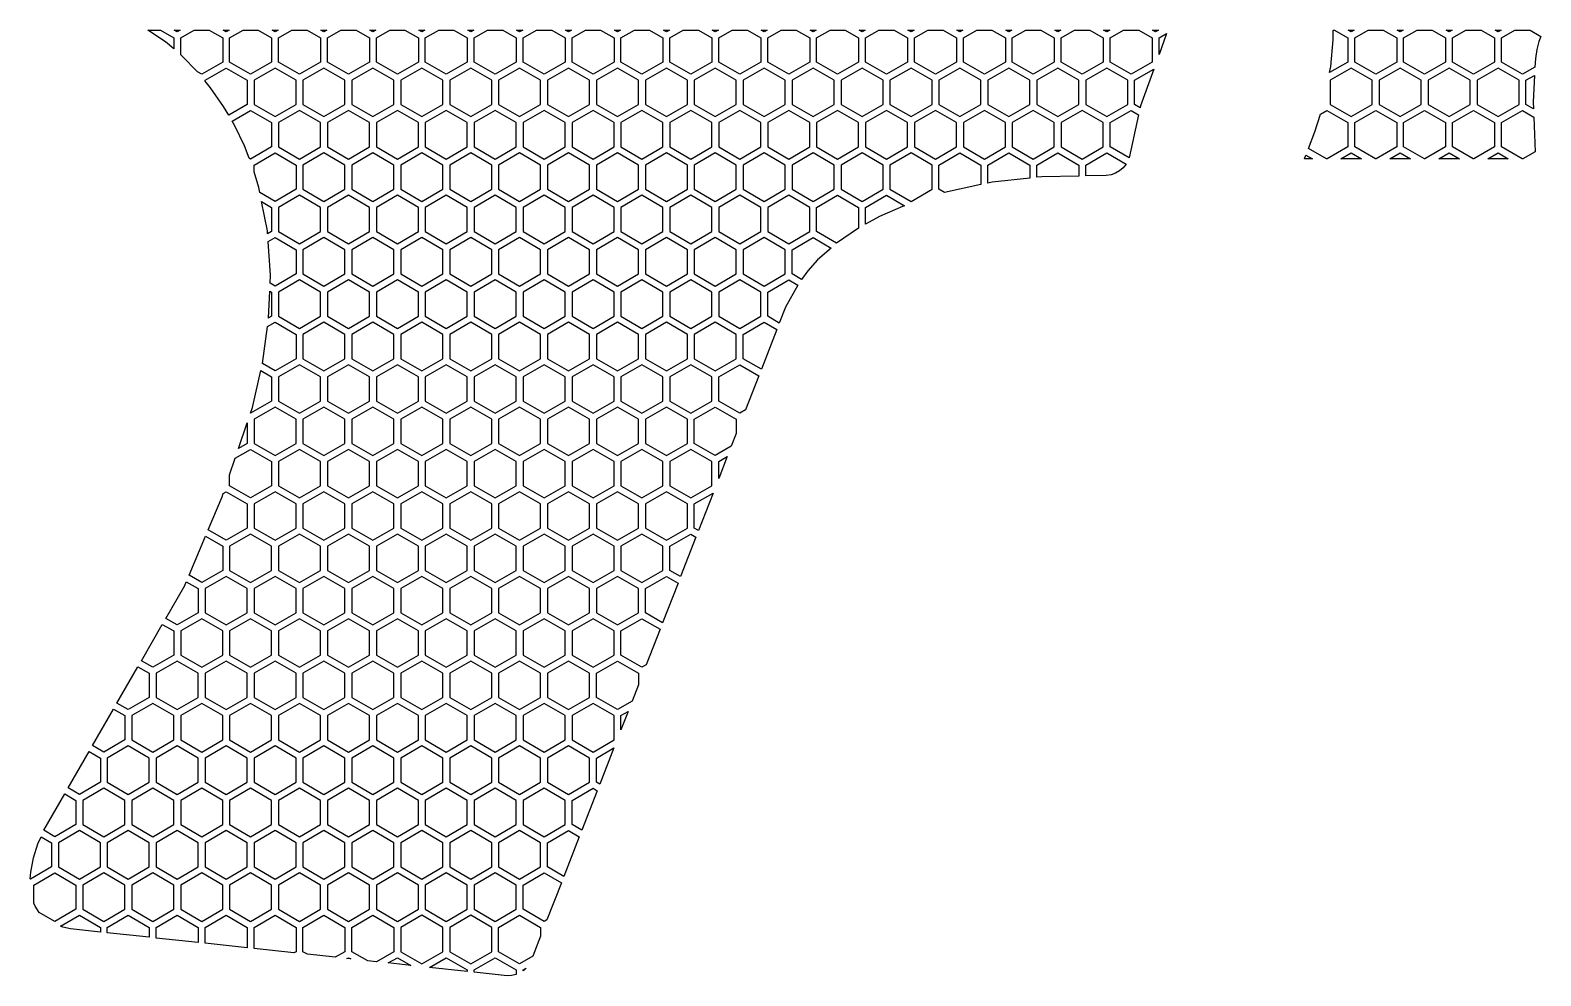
# Model space of a CAD drawing. Header units: millimetres. Extents: x 25 to 134, y -269 to -200.
import ezdxf

# ---------------------------------------------------------------- set-up
doc = ezdxf.new("R2010")
doc.units = ezdxf.units.MM

# ---------------------------------------------------------------- blocks, each defined once
blk = doc.blocks.new('HEX')
blk.add_lwpolyline([(1.516, 0.875), (0, 1.75), (-1.516, 0.875), (-1.516, -0.875), (0, -1.75), (1.516, -0.875)], close=True)

msp = doc.modelspace()

# ---------------------------------------------------------------- linework, layer by layer
for points in [[(34.818, -201.147), (33.533, -200.299), (34.442, -200.299), (35.41, -200.858), (35.41, -201.648), (34.818, -201.147)], [(35.877, -200.299), (35.66, -200.425), (35.442, -200.299), (35.877, -200.299)], [(37.114, -203.303), (36.003, -202.152), (35.91, -202.072), (35.91, -200.858), (36.877, -200.299), (37.973, -200.299), (38.941, -200.858), (38.941, -202.608), (37.425, -203.483), (37.114, -203.303)], [(39.408, -200.299), (39.191, -200.425), (38.973, -200.299), (39.408, -200.299)], [(41.504, -200.299), (42.472, -200.858), (42.472, -202.608), (40.956, -203.483), (39.441, -202.608), (39.441, -200.858), (40.408, -200.299), (41.504, -200.299)], [(42.939, -200.299), (42.722, -200.425), (42.504, -200.299), (42.939, -200.299)], [(45.035, -200.299), (46.003, -200.858), (46.003, -202.608), (44.487, -203.483), (42.972, -202.608), (42.972, -200.858), (43.939, -200.299), (45.035, -200.299)], [(46.47, -200.299), (46.253, -200.425), (46.035, -200.299), (46.47, -200.299)], [(48.567, -200.299), (49.534, -200.858), (49.534, -202.608), (48.018, -203.483), (46.503, -202.608), (46.503, -200.858), (47.47, -200.299), (48.567, -200.299)], [(50.001, -200.299), (49.784, -200.425), (49.567, -200.299), (50.001, -200.299)], [(52.098, -200.299), (53.065, -200.858), (53.065, -202.608), (51.55, -203.483), (50.034, -202.608), (50.034, -200.858), (51.001, -200.299), (52.098, -200.299)], [(53.532, -200.299), (53.315, -200.425), (53.098, -200.299), (53.532, -200.299)], [(55.629, -200.299), (56.596, -200.858), (56.596, -202.608), (55.081, -203.483), (53.565, -202.608), (53.565, -200.858), (54.532, -200.299), (55.629, -200.299)], [(57.064, -200.299), (56.846, -200.425), (56.629, -200.299), (57.064, -200.299)], [(59.16, -200.299), (60.127, -200.858), (60.127, -202.608), (58.612, -203.483), (57.096, -202.608), (57.096, -200.858), (58.064, -200.299), (59.16, -200.299)], [(60.595, -200.299), (60.377, -200.425), (60.16, -200.299), (60.595, -200.299)], [(62.691, -200.299), (63.658, -200.858), (63.658, -202.608), (62.143, -203.483), (60.627, -202.608), (60.627, -200.858), (61.595, -200.299), (62.691, -200.299)], [(64.126, -200.299), (63.908, -200.425), (63.691, -200.299), (64.126, -200.299)], [(66.222, -200.299), (67.189, -200.858), (67.189, -202.608), (65.674, -203.483), (64.158, -202.608), (64.158, -200.858), (65.126, -200.299), (66.222, -200.299)], [(67.657, -200.299), (67.439, -200.425), (67.222, -200.299), (67.657, -200.299)], [(69.753, -200.299), (70.721, -200.858), (70.721, -202.608), (69.205, -203.483), (67.689, -202.608), (67.689, -200.858), (68.657, -200.299), (69.753, -200.299)], [(71.188, -200.299), (70.971, -200.425), (70.753, -200.299), (71.188, -200.299)], [(73.284, -200.299), (74.252, -200.858), (74.252, -202.608), (72.736, -203.483), (71.221, -202.608), (71.221, -200.858), (72.188, -200.299), (73.284, -200.299)], [(74.719, -200.299), (74.502, -200.425), (74.284, -200.299), (74.719, -200.299)], [(76.815, -200.299), (77.783, -200.858), (77.783, -202.608), (76.267, -203.483), (74.752, -202.608), (74.752, -200.858), (75.719, -200.299), (76.815, -200.299)], [(78.25, -200.299), (78.033, -200.425), (77.815, -200.299), (78.25, -200.299)], [(80.346, -200.299), (81.314, -200.858), (81.314, -202.608), (79.798, -203.483), (78.283, -202.608), (78.283, -200.858), (79.25, -200.299), (80.346, -200.299)], [(81.781, -200.299), (81.564, -200.425), (81.346, -200.299), (81.781, -200.299)], [(83.877, -200.299), (84.845, -200.858), (84.845, -202.608), (83.329, -203.483), (81.814, -202.608), (81.814, -200.858), (82.781, -200.299), (83.877, -200.299)], [(85.312, -200.299), (85.095, -200.425), (84.877, -200.299), (85.312, -200.299)], [(87.409, -200.299), (88.376, -200.858), (88.376, -202.608), (86.86, -203.483), (85.345, -202.608), (85.345, -200.858), (86.312, -200.299), (87.409, -200.299)], [(88.843, -200.299), (88.626, -200.425), (88.409, -200.299), (88.843, -200.299)], [(90.94, -200.299), (91.907, -200.858), (91.907, -202.608), (90.391, -203.483), (88.876, -202.608), (88.876, -200.858), (89.843, -200.299), (90.94, -200.299)], [(92.374, -200.299), (92.157, -200.425), (91.94, -200.299), (92.374, -200.299)], [(94.471, -200.299), (95.438, -200.858), (95.438, -202.608), (93.923, -203.483), (92.407, -202.608), (92.407, -200.858), (93.374, -200.299), (94.471, -200.299)], [(95.906, -200.299), (95.688, -200.425), (95.471, -200.299), (95.906, -200.299)], [(98.002, -200.299), (98.969, -200.858), (98.969, -202.608), (97.454, -203.483), (95.938, -202.608), (95.938, -200.858), (96.906, -200.299), (98.002, -200.299)], [(99.437, -200.299), (99.219, -200.425), (99.002, -200.299), (99.437, -200.299)], [(101.533, -200.299), (102.5, -200.858), (102.5, -202.608), (100.985, -203.483), (99.469, -202.608), (99.469, -200.858), (100.437, -200.299), (101.533, -200.299)], [(102.968, -200.299), (102.75, -200.425), (102.533, -200.299), (102.968, -200.299)], [(105.064, -200.299), (106.031, -200.858), (106.031, -202.608), (104.516, -203.483), (103, -202.608), (103, -200.858), (103.968, -200.299), (105.064, -200.299)], [(106.499, -200.299), (106.281, -200.425), (106.064, -200.299), (106.499, -200.299)], [(106.531, -202.059), (106.531, -200.858), (107.075, -200.544), (106.531, -202.059)], [(118.937, -202.921), (119.106, -200.992), (119.103, -200.299), (119.187, -200.299), (120.156, -200.858), (120.156, -202.608), (118.846, -203.364), (118.937, -202.921)], [(120.624, -200.299), (120.406, -200.425), (120.187, -200.299), (120.624, -200.299)], [(122.719, -200.299), (123.687, -200.858), (123.687, -202.608), (122.171, -203.483), (120.656, -202.608), (120.656, -200.858), (121.624, -200.299), (122.719, -200.299)], [(124.155, -200.299), (123.937, -200.425), (123.719, -200.299), (124.155, -200.299)], [(126.25, -200.299), (127.218, -200.858), (127.218, -202.608), (125.702, -203.483), (124.187, -202.608), (124.187, -200.858), (125.155, -200.299), (126.25, -200.299)], [(127.686, -200.299), (127.468, -200.425), (127.25, -200.299), (127.686, -200.299)], [(129.781, -200.299), (130.749, -200.858), (130.749, -202.608), (129.233, -203.483), (127.718, -202.608), (127.718, -200.858), (128.686, -200.299), (129.781, -200.299)], [(131.217, -200.299), (130.999, -200.425), (130.781, -200.299), (131.217, -200.299)], [(133.312, -200.299), (134.086, -200.746), (133.951, -201.103), (133.807, -201.68), (133.697, -202.345), (133.665, -202.963), (132.765, -203.483), (131.249, -202.608), (131.249, -200.858), (132.217, -200.299), (133.312, -200.299)], [(39.004, -205.801), (38.063, -204.457), (37.675, -203.985), (37.675, -203.916), (39.191, -203.041), (40.706, -203.916), (40.706, -205.666), (39.374, -206.435), (39.004, -205.801)], [(105.201, -205.769), (105.172, -205.9), (104.766, -205.666), (104.766, -203.916), (106.153, -203.115), (105.201, -205.769)], [(133.532, -205.471), (133.552, -205.976), (133.015, -205.666), (133.015, -203.916), (133.633, -203.559), (133.532, -205.471)], [(40.513, -208.643), (39.82, -207.198), (39.626, -206.867), (40.956, -206.099), (42.472, -206.974), (42.472, -208.724), (40.956, -209.599), (40.863, -209.545), (40.513, -208.643)], [(104.373, -209.516), (103, -208.724), (103, -206.974), (104.516, -206.099), (105.059, -206.412), (104.373, -209.516)], [(117.786, -207.639), (118.178, -206.365), (118.64, -206.099), (120.156, -206.974), (120.156, -208.724), (118.662, -209.586), (118.619, -209.586), (117.321, -208.837), (117.786, -207.639)], [(122.15, -209.586), (120.656, -208.724), (120.656, -206.974), (122.171, -206.099), (123.687, -206.974), (123.687, -208.724), (122.193, -209.586), (122.15, -209.586)], [(125.681, -209.586), (124.187, -208.724), (124.187, -206.974), (125.702, -206.099), (127.218, -206.974), (127.218, -208.724), (125.724, -209.586), (125.681, -209.586)], [(129.212, -209.586), (127.718, -208.724), (127.718, -206.974), (129.233, -206.099), (130.749, -206.974), (130.749, -208.724), (129.255, -209.586), (129.212, -209.586)], [(133.677, -209.072), (132.786, -209.586), (132.743, -209.586), (131.249, -208.724), (131.249, -206.974), (132.765, -206.099), (133.576, -206.567), (133.677, -209.072)], [(41.554, -211.651), (41.206, -210.512), (41.206, -210.032), (42.722, -209.157), (44.237, -210.032), (44.237, -211.782), (42.722, -212.657), (41.627, -212.025), (41.554, -211.651)], [(91.046, -212.015), (90.641, -211.782), (90.641, -210.032), (92.157, -209.157), (93.673, -210.032), (93.673, -211.45), (91.046, -212.015)], [(94.487, -211.275), (94.173, -211.342), (94.173, -210.032), (95.688, -209.157), (97.204, -210.032), (97.204, -210.971), (94.487, -211.275)], [(98.064, -210.875), (97.704, -210.915), (97.704, -210.032), (99.219, -209.157), (100.735, -210.032), (100.735, -210.829), (98.064, -210.875)], [(104.153, -209.966), (103.929, -210.242), (103.674, -210.459), (103.383, -210.627), (103.064, -210.742), (102.722, -210.796), (101.235, -210.821), (101.235, -210.032), (102.75, -209.157), (104.153, -209.966)], [(117.138, -209.309), (117.619, -209.586), (117.03, -209.586), (117.138, -209.309)], [(119.662, -209.586), (120.406, -209.157), (121.15, -209.586), (119.662, -209.586)], [(123.193, -209.586), (123.937, -209.157), (124.681, -209.586), (123.193, -209.586)], [(126.724, -209.586), (127.468, -209.157), (128.212, -209.586), (126.724, -209.586)], [(130.255, -209.586), (130.999, -209.157), (131.743, -209.586), (130.255, -209.586)], [(84.845, -214.588), (83.26, -215.675), (81.814, -214.84), (81.814, -213.09), (83.329, -212.215), (84.845, -213.09), (84.845, -214.588)], [(88.002, -213.022), (86.354, -213.755), (85.345, -214.312), (85.345, -213.09), (86.86, -212.215), (88.165, -212.968), (88.002, -213.022)], [(42.166, -214.778), (41.754, -212.675), (42.472, -213.09), (42.472, -214.84), (42.181, -215.007), (42.166, -214.778)], [(42.386, -217.976), (42.22, -215.563), (42.722, -215.273), (44.237, -216.148), (44.237, -217.898), (42.722, -218.773), (42.362, -218.565), (42.386, -217.976)], [(81.875, -216.889), (81.184, -217.67), (80.731, -218.292), (80.048, -217.898), (80.048, -216.148), (81.564, -215.273), (82.863, -216.023), (81.875, -216.889)], [(42.339, -219.129), (42.472, -219.206), (42.472, -220.956), (42.259, -221.079), (42.339, -219.129)], [(79.571, -220.284), (79.121, -221.44), (78.283, -220.956), (78.283, -219.206), (79.798, -218.331), (80.459, -218.712), (79.571, -220.284)], [(42.184, -221.699), (42.722, -221.389), (44.237, -222.264), (44.237, -224.014), (42.722, -224.889), (41.812, -224.363), (42.184, -221.699)], [(77.825, -224.769), (76.517, -224.014), (76.517, -222.264), (78.033, -221.389), (78.937, -221.911), (77.825, -224.769)], [(76.681, -227.708), (76.267, -227.947), (74.752, -227.072), (74.752, -225.322), (76.267, -224.447), (77.641, -225.24), (76.681, -227.708)], [(41.082, -227.532), (41.697, -224.874), (42.472, -225.322), (42.472, -227.072), (40.956, -227.947), (40.945, -227.94), (41.082, -227.532)], [(75.657, -230.338), (74.502, -231.005), (72.986, -230.13), (72.986, -228.38), (74.502, -227.505), (76.017, -228.38), (76.017, -229.412), (75.657, -230.338)], [(40.706, -228.646), (40.706, -230.13), (40.084, -230.489), (40.706, -228.646)], [(39.842, -231.206), (40.956, -230.563), (42.472, -231.438), (42.472, -233.188), (40.956, -234.063), (39.441, -233.188), (39.441, -232.395), (39.842, -231.206)], [(74.752, -232.663), (74.752, -231.438), (75.367, -231.082), (74.752, -232.663)], [(38.906, -233.979), (38.987, -233.738), (39.191, -233.621), (40.706, -234.496), (40.706, -236.246), (39.191, -237.121), (37.895, -236.373), (38.906, -233.979)], [(73.289, -236.421), (72.986, -236.246), (72.986, -234.496), (74.343, -233.712), (73.289, -236.421)], [(37.699, -236.837), (38.941, -237.554), (38.941, -239.304), (37.425, -240.179), (36.51, -239.65), (37.699, -236.837)], [(71.993, -239.75), (71.221, -239.304), (71.221, -237.554), (72.736, -236.679), (73.106, -236.892), (71.993, -239.75)], [(70.697, -243.079), (69.455, -242.362), (69.455, -240.612), (70.971, -239.737), (71.81, -240.221), (70.697, -243.079)], [(36.199, -240.387), (36.314, -240.115), (37.175, -240.612), (37.175, -242.362), (35.66, -243.237), (34.833, -242.76), (36.199, -240.387)], [(69.515, -246.116), (69.205, -246.295), (67.689, -245.42), (67.689, -243.67), (69.205, -242.795), (70.514, -243.55), (69.515, -246.116)], [(34.584, -243.193), (35.41, -243.67), (35.41, -245.42), (33.894, -246.295), (33.072, -245.82), (34.584, -243.193)], [(32.823, -246.254), (33.644, -246.728), (33.644, -248.478), (32.129, -249.353), (31.311, -248.881), (32.823, -246.254)], [(68.491, -248.745), (67.439, -249.353), (65.924, -248.478), (65.924, -246.728), (67.439, -245.853), (68.955, -246.728), (68.955, -247.555), (68.491, -248.745)], [(31.062, -249.314), (31.879, -249.786), (31.879, -251.536), (30.363, -252.411), (29.55, -251.941), (31.062, -249.314)], [(67.689, -250.806), (67.689, -249.786), (68.201, -249.49), (67.689, -250.806)], [(29.301, -252.375), (30.113, -252.844), (30.113, -254.594), (28.597, -255.469), (27.789, -255.002), (29.301, -252.375)], [(66.161, -254.731), (65.924, -254.594), (65.924, -252.844), (67.178, -252.12), (66.161, -254.731)], [(64.865, -258.06), (64.158, -257.652), (64.158, -255.902), (65.674, -255.027), (65.978, -255.202), (64.865, -258.06)], [(27.54, -255.435), (28.347, -255.902), (28.347, -257.652), (26.832, -258.527), (26.028, -258.063), (27.54, -255.435)], [(63.57, -261.389), (62.393, -260.71), (62.393, -258.96), (63.908, -258.085), (64.682, -258.532), (63.57, -261.389)], [(25.086, -261.095), (25.284, -260.058), (25.604, -259.049), (25.829, -258.525), (26.582, -258.96), (26.582, -260.71), (25.066, -261.585), (25.048, -261.575), (25.086, -261.095)], [(25.703, -263.991), (25.414, -263.544), (25.316, -263.316), (25.316, -262.018), (26.832, -261.143), (28.347, -262.018), (28.347, -263.768), (26.832, -264.643), (25.703, -263.991)], [(62.349, -264.524), (62.143, -264.643), (60.627, -263.768), (60.627, -262.018), (62.143, -261.143), (63.386, -261.861), (62.349, -264.524)], [(27.951, -265.177), (27.393, -265.046), (27.233, -264.989), (28.597, -264.201), (30.113, -265.076), (30.113, -265.409), (27.951, -265.177)], [(30.613, -265.463), (30.613, -265.076), (32.129, -264.201), (33.644, -265.076), (33.644, -265.789), (30.613, -265.463)], [(34.144, -265.843), (34.144, -265.076), (35.66, -264.201), (37.175, -265.076), (37.175, -266.169), (34.144, -265.843)], [(37.675, -266.222), (37.675, -265.076), (39.191, -264.201), (40.706, -265.076), (40.706, -266.548), (37.675, -266.222)], [(41.206, -266.602), (41.206, -265.076), (42.722, -264.201), (44.237, -265.076), (44.237, -266.826), (44.088, -266.912), (41.206, -266.602)], [(45.069, -267.017), (44.737, -266.826), (44.737, -265.076), (46.253, -264.201), (47.768, -265.076), (47.768, -266.826), (47.065, -267.232), (45.069, -267.017)], [(49.409, -267.484), (48.268, -266.826), (48.268, -265.076), (49.784, -264.201), (51.3, -265.076), (51.3, -266.826), (50.042, -267.552), (49.409, -267.484)], [(61.326, -267.153), (60.377, -267.701), (58.862, -266.826), (58.862, -265.076), (60.377, -264.201), (61.893, -265.076), (61.893, -265.697), (61.326, -267.153)], [(47.908, -267.323), (48.018, -267.259), (48.18, -267.352), (47.908, -267.323)], [(50.885, -267.643), (51.55, -267.259), (52.519, -267.819), (50.885, -267.643)], [(53.861, -267.963), (55.081, -267.259), (56.596, -268.134), (56.596, -268.257), (53.861, -267.963)], [(60.127, -268.464), (59.781, -268.549), (59.478, -268.567), (57.096, -268.311), (57.096, -268.134), (58.612, -267.259), (60.127, -268.134), (60.127, -268.464)], [(60.843, -268.009), (60.718, -268.127), (60.627, -268.198), (60.627, -268.134), (60.843, -268.009)]]:
    msp.add_lwpolyline(points, close=True)

# ---------------------------------------------------------------- block references
for p in [(42.722, -204.791), (46.253, -204.791), (49.784, -204.791), (53.315, -204.791), (56.846, -204.791), (60.377, -204.791), (63.908, -204.791), (67.439, -204.791), (70.971, -204.791), (74.502, -204.791), (78.033, -204.791), (81.564, -204.791), (85.095, -204.791), (88.626, -204.791), (92.157, -204.791), (95.688, -204.791), (99.219, -204.791), (102.75, -204.791), (120.406, -204.791), (123.937, -204.791), (127.468, -204.791), (130.999, -204.791), (44.487, -207.849), (48.018, -207.849), (51.55, -207.849), (55.081, -207.849), (58.612, -207.849), (62.143, -207.849), (65.674, -207.849), (69.205, -207.849), (72.736, -207.849), (76.267, -207.849), (79.798, -207.849), (83.329, -207.849), (86.86, -207.849), (90.391, -207.849), (93.923, -207.849), (97.454, -207.849), (100.985, -207.849), (46.253, -210.907), (49.784, -210.907), (53.315, -210.907), (56.846, -210.907), (60.377, -210.907), (63.908, -210.907), (67.439, -210.907), (70.971, -210.907), (74.502, -210.907), (78.033, -210.907), (81.564, -210.907), (85.095, -210.907), (88.626, -210.907), (44.487, -213.965), (48.018, -213.965), (51.55, -213.965), (55.081, -213.965), (58.612, -213.965), (62.143, -213.965), (65.674, -213.965), (69.205, -213.965), (72.736, -213.965), (76.267, -213.965), (79.798, -213.965), (46.253, -217.023), (49.784, -217.023), (53.315, -217.023), (56.846, -217.023), (60.377, -217.023), (63.908, -217.023), (67.439, -217.023), (70.971, -217.023), (74.502, -217.023), (78.033, -217.023), (44.487, -220.081), (48.018, -220.081), (51.55, -220.081), (55.081, -220.081), (58.612, -220.081), (62.143, -220.081), (65.674, -220.081), (69.205, -220.081), (72.736, -220.081), (76.267, -220.081), (46.253, -223.139), (49.784, -223.139), (53.315, -223.139), (56.846, -223.139), (60.377, -223.139), (63.908, -223.139), (67.439, -223.139), (70.971, -223.139), (74.502, -223.139), (44.487, -226.197), (48.018, -226.197), (51.55, -226.197), (55.081, -226.197), (58.612, -226.197), (62.143, -226.197), (65.674, -226.197), (69.205, -226.197), (72.736, -226.197), (42.722, -229.255), (46.253, -229.255), (49.784, -229.255), (53.315, -229.255), (56.846, -229.255), (60.377, -229.255), (63.908, -229.255), (67.439, -229.255), (70.971, -229.255), (44.487, -232.313), (48.018, -232.313), (51.55, -232.313), (55.081, -232.313), (58.612, -232.313), (62.143, -232.313), (65.674, -232.313), (69.205, -232.313), (72.736, -232.313), (42.722, -235.371), (46.253, -235.371), (49.784, -235.371), (53.315, -235.371), (56.846, -235.371), (60.377, -235.371), (63.908, -235.371), (67.439, -235.371), (70.971, -235.371), (40.956, -238.429), (44.487, -238.429), (48.018, -238.429), (51.55, -238.429), (55.081, -238.429), (58.612, -238.429), (62.143, -238.429), (65.674, -238.429), (69.205, -238.429), (39.191, -241.487), (42.722, -241.487), (46.253, -241.487), (49.784, -241.487), (53.315, -241.487), (56.846, -241.487), (60.377, -241.487), (63.908, -241.487), (67.439, -241.487), (37.425, -244.545), (40.956, -244.545), (44.487, -244.545), (48.018, -244.545), (51.55, -244.545), (55.081, -244.545), (58.612, -244.545), (62.143, -244.545), (65.674, -244.545), (35.66, -247.603), (39.191, -247.603), (42.722, -247.603), (46.253, -247.603), (49.784, -247.603), (53.315, -247.603), (56.846, -247.603), (60.377, -247.603), (63.908, -247.603), (33.894, -250.661), (37.425, -250.661), (40.956, -250.661), (44.487, -250.661), (48.018, -250.661), (51.55, -250.661), (55.081, -250.661), (58.612, -250.661), (62.143, -250.661), (65.674, -250.661), (32.129, -253.719), (35.66, -253.719), (39.191, -253.719), (42.722, -253.719), (46.253, -253.719), (49.784, -253.719), (53.315, -253.719), (56.846, -253.719), (60.377, -253.719), (63.908, -253.719), (30.363, -256.777), (33.894, -256.777), (37.425, -256.777), (40.956, -256.777), (44.487, -256.777), (48.018, -256.777), (51.55, -256.777), (55.081, -256.777), (58.612, -256.777), (62.143, -256.777), (28.597, -259.835), (32.129, -259.835), (35.66, -259.835), (39.191, -259.835), (42.722, -259.835), (46.253, -259.835), (49.784, -259.835), (53.315, -259.835), (56.846, -259.835), (60.377, -259.835), (30.363, -262.893), (33.894, -262.893), (37.425, -262.893), (40.956, -262.893), (44.487, -262.893), (48.018, -262.893), (51.55, -262.893), (55.081, -262.893), (58.612, -262.893), (53.315, -265.951), (56.846, -265.951)]:
    msp.add_blockref('HEX', p)

doc.saveas('drawing.dxf')
